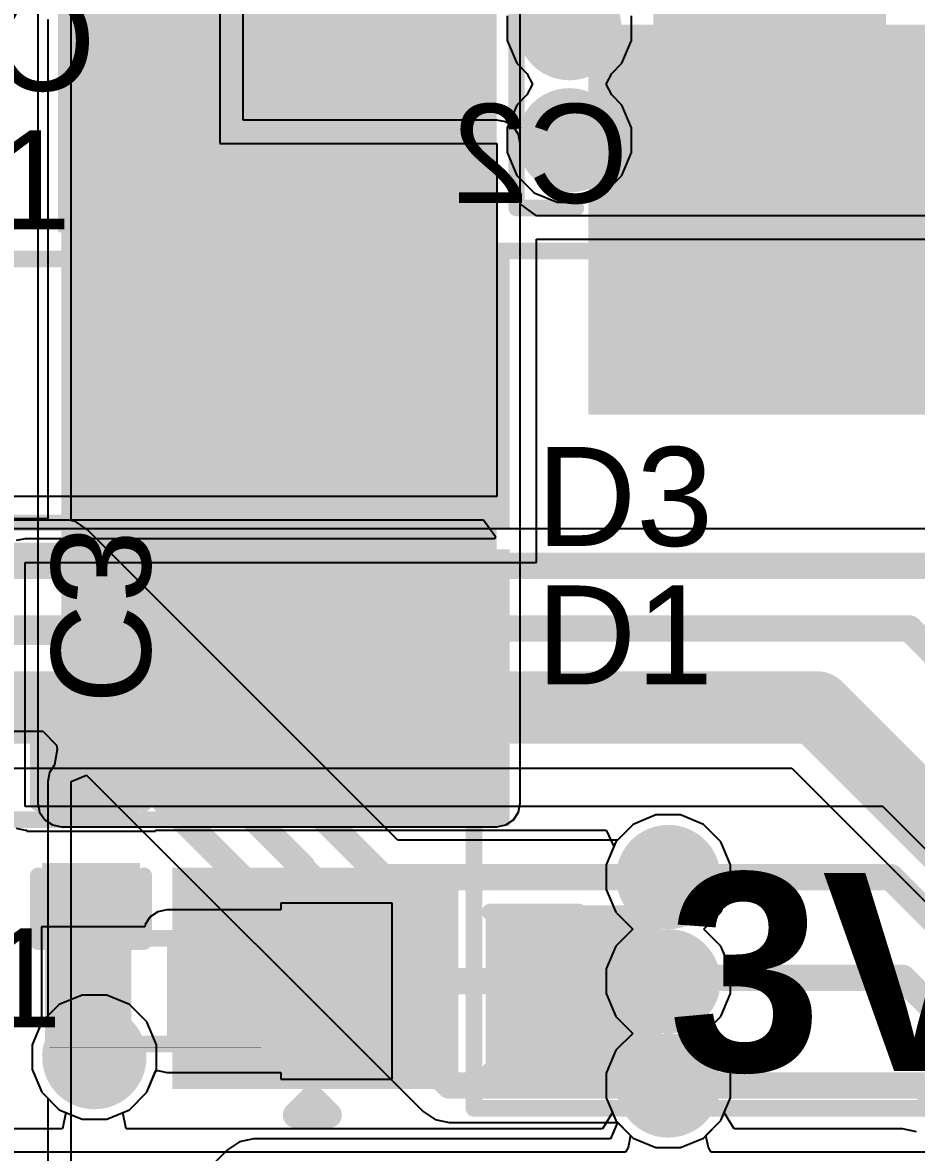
# Model space of a CAD drawing. Header units: inches. Extents: x 90 to 149.8, y 48.7 to 115.2.
# Drawn here: x 131.04 to 137.93, y 83.31 to 92.02 of the extents above; entities that cross this region are included whole.
import ezdxf

# ---------------------------------------------------------------- set-up
doc = ezdxf.new("R2010")
doc.units = ezdxf.units.IN
for name, color, linetype in [('Bottom Layer', 5, 'Continuous'), ('Bottom Overlay', 54, 'Continuous'), ('Bottom Paste', 16, 'Continuous'), ('Bottom Solder', 6, 'Continuous'), ('Layer 1', 16, 'Continuous'), ('Layer 2', 76, 'Continuous'), ('Top Layer', 1, 'Continuous'), ('Top Overlay', 2, 'Continuous'), ('Top Paste', 8, 'Continuous'), ('Top Solder', 216, 'Continuous'), ('Via Holes', 16, 'Continuous')]:
    doc.layers.add(name, color=color, linetype=linetype)
doc.styles.add('Arial', font='', dxfattribs={"height": 0.2})
doc.styles.add('Arial_Bold', font='', dxfattribs={"height": 0.2})
doc.styles.get('Arial').set_extended_font_data('Arial')
doc.styles.get('Arial_Bold').set_extended_font_data('Arial', bold=True)

msp = doc.modelspace()

# ---------------------------------------------------------------- hatches: boundary and pattern name
at = {"layer": 'Bottom Layer'}
for points in [[(136.0678, 93.5482), (137.5918, 93.5482), (137.5918, 90.7542), (136.0678, 90.7542)], [(131.9784, 91.3765), (131.9784, 92.0115), (132.4356, 92.0115), (132.4356, 91.3765)], [(132.9182, 91.3765), (132.9182, 92.0115), (133.3754, 92.0115), (133.3754, 91.3765)], [(132.2992, 88.5056), (132.2992, 90.0056), (134.2992, 90.0056), (134.2992, 88.5056)], [(132.2992, 86.2056), (132.2992, 87.7056), (134.2992, 87.7056), (134.2992, 86.2056)], [(131.2545, 86.4235), (131.8895, 86.4235), (131.8895, 85.9663), (131.2545, 85.9663)], [(131.2545, 85.4837), (131.8895, 85.4837), (131.8895, 85.0265), (131.2545, 85.0265)], [(132.2992, 83.9056), (132.2992, 85.4056), (134.2992, 85.4056), (134.2992, 83.9056)]]:
    msp.add_hatch(color=5, dxfattribs=at).paths.add_polyline_path(points)
h = msp.add_hatch(color=5, dxfattribs=at)
edge = h.paths.add_edge_path()
edge.add_arc((135.255, 91.9734), 0.3, 0, 360)
h = msp.add_hatch(color=5, dxfattribs=at)
edge = h.paths.add_edge_path()
edge.add_arc((135.255, 91.1098), 0.3, 0, 360)
h = msp.add_hatch(color=5, dxfattribs=at)
edge = h.paths.add_edge_path()
edge.add_arc((136.017, 85.4355), 0.3, 0, 360)
h = msp.add_hatch(color=5, dxfattribs=at)
edge = h.paths.add_edge_path()
edge.add_arc((136.017, 84.6329), 0.3, 0, 360)
h = msp.add_hatch(color=5, dxfattribs=at)
edge = h.paths.add_edge_path()
edge.add_arc((131.5974, 84.0486), 0.3, 0, 360)
h = msp.add_hatch(color=5, dxfattribs=at)
edge = h.paths.add_edge_path()
edge.add_arc((136.017, 83.8303), 0.3, 0, 360)
at = {"layer": 'Bottom Paste'}
for points in [[(136.0678, 93.5482), (137.5918, 93.5482), (137.5918, 90.7542), (136.0678, 90.7542)], [(131.9784, 91.3765), (131.9784, 92.0115), (132.4356, 92.0115), (132.4356, 91.3765)], [(132.9182, 91.3765), (132.9182, 92.0115), (133.3754, 92.0115), (133.3754, 91.3765)], [(132.2992, 88.5056), (132.2992, 90.0056), (134.2992, 90.0056), (134.2992, 88.5056)], [(132.2992, 86.2056), (132.2992, 87.7056), (134.2992, 87.7056), (134.2992, 86.2056)], [(131.2545, 86.4235), (131.8895, 86.4235), (131.8895, 85.9663), (131.2545, 85.9663)], [(131.2545, 85.4837), (131.8895, 85.4837), (131.8895, 85.0265), (131.2545, 85.0265)], [(132.2992, 83.9056), (132.2992, 85.4056), (134.2992, 85.4056), (134.2992, 83.9056)]]:
    msp.add_hatch(color=16, dxfattribs=at).paths.add_polyline_path(points)
at = {"layer": 'Bottom Solder'}
for points in [[(135.9662, 93.6498), (137.6934, 93.6498), (137.6934, 90.6526), (135.9662, 90.6526)], [(131.9184, 91.3165), (131.9184, 92.0715), (132.4956, 92.0715), (132.4956, 91.3165)], [(132.8582, 91.3165), (132.8582, 92.0715), (133.4354, 92.0715), (133.4354, 91.3165)], [(132.1976, 88.404), (132.1976, 90.1072), (134.4008, 90.1072), (134.4008, 88.404)], [(132.1976, 86.104), (132.1976, 87.8072), (134.4008, 87.8072), (134.4008, 86.104)], [(131.1945, 86.4835), (131.9495, 86.4835), (131.9495, 85.9063), (131.1945, 85.9063)], [(131.1945, 85.5437), (131.9495, 85.5437), (131.9495, 84.9665), (131.1945, 84.9665)], [(132.1976, 83.804), (132.1976, 85.5072), (134.4008, 85.5072), (134.4008, 83.804)]]:
    msp.add_hatch(color=6, dxfattribs=at).paths.add_polyline_path(points)
h = msp.add_hatch(color=6, dxfattribs=at)
edge = h.paths.add_edge_path()
edge.add_arc((135.255, 91.9734), 0.4016, 0, 360)
h = msp.add_hatch(color=6, dxfattribs=at)
edge = h.paths.add_edge_path()
edge.add_arc((135.255, 91.1098), 0.4016, 0, 360)
h = msp.add_hatch(color=6, dxfattribs=at)
edge = h.paths.add_edge_path()
edge.add_arc((136.017, 85.4355), 0.4016, 0, 360)
h = msp.add_hatch(color=6, dxfattribs=at)
edge = h.paths.add_edge_path()
edge.add_arc((136.017, 84.6329), 0.4016, 0, 360)
h = msp.add_hatch(color=6, dxfattribs=at)
edge = h.paths.add_edge_path()
edge.add_arc((131.5974, 84.0486), 0.4016, 0, 360)
h = msp.add_hatch(color=6, dxfattribs=at)
edge = h.paths.add_edge_path()
edge.add_arc((136.017, 83.8303), 0.4016, 0, 360)
at = {"layer": 'Layer 1'}
h = msp.add_hatch(color=16, dxfattribs=at)
edge = h.paths.add_edge_path()
edge.add_arc((135.255, 91.9734), 0.3, 0, 360)
h = msp.add_hatch(color=16, dxfattribs=at)
edge = h.paths.add_edge_path()
edge.add_arc((135.255, 91.1098), 0.3, 0, 360)
h = msp.add_hatch(color=16, dxfattribs=at)
edge = h.paths.add_edge_path()
edge.add_arc((136.017, 85.4355), 0.3, 0, 360)
h = msp.add_hatch(color=16, dxfattribs=at)
edge = h.paths.add_edge_path()
edge.add_arc((136.017, 84.6329), 0.3, 0, 360)
h = msp.add_hatch(color=16, dxfattribs=at)
edge = h.paths.add_edge_path()
edge.add_arc((131.5974, 84.0486), 0.3, 0, 360)
h = msp.add_hatch(color=16, dxfattribs=at)
edge = h.paths.add_edge_path()
edge.add_arc((136.017, 83.8303), 0.3, 0, 360)
at = {"layer": 'Layer 2'}
h = msp.add_hatch(color=76, dxfattribs=at)
edge = h.paths.add_edge_path()
edge.add_arc((135.255, 91.9734), 0.3, 0, 360)
h = msp.add_hatch(color=76, dxfattribs=at)
edge = h.paths.add_edge_path()
edge.add_arc((135.255, 91.1098), 0.3, 0, 360)
h = msp.add_hatch(color=76, dxfattribs=at)
edge = h.paths.add_edge_path()
edge.add_arc((136.017, 85.4355), 0.3, 0, 360)
h = msp.add_hatch(color=76, dxfattribs=at)
edge = h.paths.add_edge_path()
edge.add_arc((136.017, 84.6329), 0.3, 0, 360)
h = msp.add_hatch(color=76, dxfattribs=at)
edge = h.paths.add_edge_path()
edge.add_arc((131.5974, 84.0486), 0.3, 0, 360)
h = msp.add_hatch(color=76, dxfattribs=at)
edge = h.paths.add_edge_path()
edge.add_arc((136.017, 83.8303), 0.3, 0, 360)
at = {"layer": 'Top Layer'}
for points in [[(131.3434, 86.0044), (134.6962, 86.0044), (134.6962, 92.2528), (131.3434, 92.2528)], [(134.5186, 92.2296), (134.5186, 90.4496), (131.3686, 90.4496), (131.3686, 92.2296)], [(137.9028, 89.0976), (135.5028, 89.0976), (135.5028, 91.8976), (137.9028, 91.8976)], [(132.1929, 89.8794), (133.5929, 89.8794), (133.5929, 88.4794), (132.1929, 88.4794)], [(132.1928, 87.5934), (133.5928, 87.5934), (133.5928, 86.1934), (132.1928, 86.1934)], [(133.2122, 85.0566), (133.7122, 85.0566), (133.7122, 84.0566), (133.2122, 84.0566)], [(134.7122, 85.0566), (135.2122, 85.0566), (135.2122, 84.0566), (134.7122, 84.0566)], [(132.1562, 84.1121), (133.7056, 84.1121), (133.7056, 85.0011), (132.1562, 85.0011)], [(131.3688, 84.2391), (131.3688, 84.8741), (131.826, 84.8741), (131.826, 84.2391)], [(132.3086, 84.2391), (132.3086, 84.8741), (132.7658, 84.8741), (132.7658, 84.2391)]]:
    msp.add_hatch(color=1, dxfattribs=at).paths.add_polyline_path(points)
h = msp.add_hatch(color=1, dxfattribs=at)
edge = h.paths.add_edge_path()
edge.add_arc((135.255, 91.9734), 0.3, 0, 360)
h = msp.add_hatch(color=1, dxfattribs=at)
edge = h.paths.add_edge_path()
edge.add_arc((135.255, 91.1098), 0.3, 0, 360)
h = msp.add_hatch(color=1, dxfattribs=at)
edge = h.paths.add_edge_path()
edge.add_arc((136.017, 85.4355), 0.3, 0, 360)
h = msp.add_hatch(color=1, dxfattribs=at)
edge = h.paths.add_edge_path()
edge.add_arc((136.017, 84.6329), 0.3, 0, 360)
h = msp.add_hatch(color=1, dxfattribs=at)
edge = h.paths.add_edge_path()
edge.add_arc((131.5974, 84.0486), 0.3, 0, 360)
h = msp.add_hatch(color=1, dxfattribs=at)
edge = h.paths.add_edge_path()
edge.add_arc((136.017, 83.8303), 0.3, 0, 360)
at = {"layer": 'Top Overlay'}
for points in [[(133.7788, 90.2462), (132.1278, 90.2462), (132.1278, 89.9414), (133.7788, 89.9414)], [(134.7948, 90.2462), (133.6518, 90.2462), (133.6518, 88.1126), (134.7948, 88.1126)], [(133.7788, 88.4174), (132.1278, 88.4174), (132.1278, 88.1126), (133.7788, 88.1126)], [(133.7788, 87.9602), (132.1278, 87.9602), (132.1278, 87.6554), (133.7788, 87.6554)], [(134.7948, 87.9602), (133.6518, 87.9602), (133.6518, 85.8266), (134.7948, 85.8266)], [(133.7788, 86.1314), (132.1278, 86.1314), (132.1278, 85.8266), (133.7788, 85.8266)], [(135.3298, 83.8962), (135.9648, 83.8962), (135.9648, 85.217), (135.3298, 85.217)]]:
    msp.add_hatch(color=2, dxfattribs=at).paths.add_polyline_path(points)
at = {"layer": 'Top Paste'}
for points in [[(134.5186, 92.2296), (134.5186, 90.4496), (131.3686, 90.4496), (131.3686, 92.2296)], [(137.9028, 89.0976), (135.5028, 89.0976), (135.5028, 91.8976), (137.9028, 91.8976)], [(132.1929, 89.8794), (133.5929, 89.8794), (133.5929, 88.4794), (132.1929, 88.4794)], [(132.1928, 87.5934), (133.5928, 87.5934), (133.5928, 86.1934), (132.1928, 86.1934)], [(133.2122, 85.0566), (133.7122, 85.0566), (133.7122, 84.0566), (133.2122, 84.0566)], [(134.7122, 85.0566), (135.2122, 85.0566), (135.2122, 84.0566), (134.7122, 84.0566)], [(131.3688, 84.2391), (131.3688, 84.8741), (131.826, 84.8741), (131.826, 84.2391)], [(132.3086, 84.2391), (132.3086, 84.8741), (132.7658, 84.8741), (132.7658, 84.2391)]]:
    msp.add_hatch(color=8, dxfattribs=at).paths.add_polyline_path(points)
at = {"layer": 'Top Solder'}
h = msp.add_hatch(color=216, dxfattribs=at)
edge = h.paths.add_edge_path()
edge.add_arc((135.255, 91.9734), 0.4016, 0, 360)
for points in [[(134.5686, 92.2796), (134.5686, 90.3996), (131.3186, 90.3996), (131.3186, 92.2796)], [(138.0044, 88.996), (135.4012, 88.996), (135.4012, 91.9992), (138.0044, 91.9992)], [(132.0913, 89.981), (133.6945, 89.981), (133.6945, 88.3778), (132.0913, 88.3778)], [(132.0912, 87.695), (133.6944, 87.695), (133.6944, 86.0918), (132.0912, 86.0918)], [(133.1106, 85.1582), (133.8138, 85.1582), (133.8138, 83.955), (133.1106, 83.955)], [(134.6106, 85.1582), (135.3138, 85.1582), (135.3138, 83.955), (134.6106, 83.955)], [(131.3138, 84.1841), (131.3138, 84.9291), (131.881, 84.9291), (131.881, 84.1841)], [(132.2536, 84.1841), (132.2536, 84.9291), (132.8208, 84.9291), (132.8208, 84.1841)]]:
    msp.add_hatch(color=216, dxfattribs=at).paths.add_polyline_path(points)
h = msp.add_hatch(color=216, dxfattribs=at)
edge = h.paths.add_edge_path()
edge.add_arc((135.255, 91.1098), 0.4016, 0, 360)
h = msp.add_hatch(color=216, dxfattribs=at)
edge = h.paths.add_edge_path()
edge.add_arc((136.017, 85.4355), 0.4016, 0, 360)
h = msp.add_hatch(color=216, dxfattribs=at)
edge = h.paths.add_edge_path()
edge.add_arc((136.017, 84.6329), 0.4016, 0, 360)
h = msp.add_hatch(color=216, dxfattribs=at)
edge = h.paths.add_edge_path()
edge.add_arc((131.5974, 84.0486), 0.4016, 0, 360)
h = msp.add_hatch(color=216, dxfattribs=at)
edge = h.paths.add_edge_path()
edge.add_arc((136.017, 83.8303), 0.4016, 0, 360)
at = {"layer": 'Via Holes'}
h = msp.add_hatch(color=7, dxfattribs=at)
edge = h.paths.add_edge_path()
edge.add_arc((135.255, 91.9734), 0.15, 0, 360)
h = msp.add_hatch(color=7, dxfattribs=at)
edge = h.paths.add_edge_path()
edge.add_arc((135.255, 91.1098), 0.15, 0, 360)
h = msp.add_hatch(color=7, dxfattribs=at)
edge = h.paths.add_edge_path()
edge.add_arc((136.017, 85.4355), 0.15, 0, 360)
h = msp.add_hatch(color=7, dxfattribs=at)
edge = h.paths.add_edge_path()
edge.add_arc((136.017, 84.6329), 0.15, 0, 360)
h = msp.add_hatch(color=7, dxfattribs=at)
edge = h.paths.add_edge_path()
edge.add_arc((131.5974, 84.0486), 0.15, 0, 360)
h = msp.add_hatch(color=7, dxfattribs=at)
edge = h.paths.add_edge_path()
edge.add_arc((136.017, 83.8303), 0.15, 0, 360)

# ---------------------------------------------------------------- linework, layer by layer
at = {"layer": 'Bottom Layer'}
for p, q in [((132.5626, 98.568), (132.5626, 91.0844)), ((132.7439, 91.2657), (132.7439, 93.6286)), ((134.6962, 91.2657), (132.7439, 91.2657)), ((134.7656, 91.2519), (134.6962, 91.2657)), ((134.8244, 91.2126), (134.7656, 91.2519)), ((134.8637, 91.1538), (134.8244, 91.2126)), ((134.8775, 91.0844), (134.8637, 91.1538)), ((132.5626, 91.0844), (134.6962, 91.0844)), ((134.6962, 91.0844), (134.6962, 88.3666)), ((134.8775, 90.6202), (134.8775, 91.0844)), ((135.001, 90.5291), (134.8775, 90.6202)), ((138.0067, 90.5291), (135.001, 90.5291)), ((135.001, 87.8586), (135.001, 90.3478)), ((135.001, 90.3478), (140.68, 90.3478)), ((134.6962, 88.3666), (127.9144, 88.3666)), ((127.9144, 88.1853), (134.5936, 88.1853)), ((134.5936, 88.1853), (134.6855, 88.0583)), ((134.6855, 88.0583), (134.6794, 88.0399)), ((131.064, 88.0399), (130.9946, 88.0261)), ((134.6794, 88.0399), (131.064, 88.0399)), ((131.064, 85.979), (131.064, 87.8586)), ((131.064, 87.8586), (135.001, 87.8586)), ((137.668, 85.979), (131.064, 85.979)), ((138.684, 84.963), (137.668, 85.979)), ((130.9946, 85.8115), (131.064, 85.7977)), ((131.064, 85.7977), (131.0767, 85.7977)), ((131.0767, 85.7977), (131.0767, 85.7885)), ((132.0673, 85.7885), (132.0673, 85.7977)), ((132.0673, 85.7977), (135.5376, 85.7977)), ((135.5376, 85.7977), (135.5973, 85.6707)), ((131.0767, 85.7885), (132.0673, 85.7885)), ((135.5973, 85.6707), (135.5392, 85.5305)), ((135.5392, 85.5305), (135.5392, 85.3404)), ((135.5392, 85.3404), (135.6119, 85.1648)), ((135.6119, 85.1648), (135.7426, 85.0342)), ((135.7426, 85.0342), (135.6119, 84.9035)), ((135.6119, 84.9035), (135.5392, 84.7279)), ((135.5392, 84.7279), (135.5392, 84.5378)), ((131.5024, 84.5264), (131.3267, 84.4537)), ((131.6924, 84.5264), (131.5024, 84.5264)), ((131.8681, 84.4537), (131.6924, 84.5264)), ((135.5392, 84.5378), (135.6119, 84.3622)), ((131.3267, 84.4537), (131.1923, 84.3193)), ((132.0025, 84.3193), (131.8681, 84.4537)), ((131.1923, 84.3193), (131.1196, 84.1436)), ((132.0752, 84.1436), (132.0025, 84.3193)), ((135.6119, 84.3622), (135.7426, 84.2316)), ((135.7426, 84.2316), (135.6119, 84.1009)), ((131.1196, 84.1436), (131.1196, 83.9536)), ((132.0752, 83.9536), (132.0752, 84.1436)), ((135.6119, 84.1009), (135.5392, 83.9253)), ((131.1196, 83.9536), (131.1923, 83.7779)), ((132.0025, 83.7779), (132.0752, 83.9536)), ((135.5392, 83.9253), (135.5392, 83.7352)), ((131.1923, 83.7779), (131.3267, 83.6435)), ((131.8681, 83.6435), (132.0025, 83.7779)), ((135.5392, 83.7352), (135.6119, 83.5596)), ((131.3267, 83.6435), (131.5024, 83.5708)), ((131.6924, 83.5708), (131.8681, 83.6435)), ((131.5024, 83.5708), (131.6924, 83.5708)), ((135.6255, 83.5461), (135.5729, 83.4191)), ((135.6119, 83.5596), (135.6255, 83.5461)), ((132.7142, 83.3974), (132.6218, 83.3356)), ((132.8232, 83.4191), (132.7142, 83.3974)), ((135.5729, 83.4191), (132.8232, 83.4191)), ((132.8232, 83.4191), (132.8232, 83.4191)), ((132.6218, 83.3356), (131.8265, 82.5404))]:
    msp.add_line(p, q, dxfattribs=at)
for points in [[(136.017, 85.4355, 0.2032, 0.2032, 0), (137.7289, 85.4355, 0.2032, 0.2032, 0)], [(137.7289, 85.4355, 0.2032, 0.2032, 0), (139.8016, 83.3628, 0.2032, 0.2032, 0)], [(136.017, 84.6582, 0.2032, 0.2032, 0), (137.8237, 84.6582, 0.2032, 0.2032, 0)], [(137.8237, 84.6582, 0.2032, 0.2032, 0), (139.319, 83.1629, 0.2032, 0.2032, 0)], [(136.017, 83.8303, 0.2032, 0.2032, 0), (137.9691, 83.8303, 0.2032, 0.2032, 0)], [(137.9691, 83.8303, 0.2032, 0.2032, 0), (138.8364, 82.963, 0.2032, 0.2032, 0)]]:
    msp.add_lwpolyline(points, format="xyseb", dxfattribs=at)
for points in [[(135.9662, 85.4355, 0.1016, 0.1016, 1), (136.0678, 85.4355, 0.1016, 0.1016, 1)], [(137.6781, 85.4355, 0.1016, 0.1016, 1), (137.7797, 85.4355, 0.1016, 0.1016, 1)], [(137.6781, 85.4355, 0.1016, 0.1016, 1), (137.7797, 85.4355, 0.1016, 0.1016, 1)], [(135.9662, 84.6582, 0.1016, 0.1016, 1), (136.0678, 84.6582, 0.1016, 0.1016, 1)], [(137.7729, 84.6582, 0.1016, 0.1016, 1), (137.8745, 84.6582, 0.1016, 0.1016, 1)], [(137.7729, 84.6582, 0.1016, 0.1016, 1), (137.8745, 84.6582, 0.1016, 0.1016, 1)], [(135.9662, 83.8303, 0.1016, 0.1016, 1), (136.0678, 83.8303, 0.1016, 0.1016, 1)], [(137.9183, 83.8303, 0.1016, 0.1016, 1), (138.0199, 83.8303, 0.1016, 0.1016, 1)], [(137.9183, 83.8303, 0.1016, 0.1016, 1), (138.0199, 83.8303, 0.1016, 0.1016, 1)]]:
    msp.add_lwpolyline(points, format="xyseb", close=True, dxfattribs=at)
at = {"layer": 'Bottom Overlay'}
for points in [[(135.9662, 90.6526, 0.127, 0.127, 0), (135.9662, 93.6498, 0.127, 0.127, 0)], [(131.8895, 91.2876, 0.127, 0.127, 0), (131.8895, 92.1004, 0.127, 0.127, 0)], [(133.4643, 91.2876, 0.127, 0.127, 0), (133.4643, 92.1004, 0.127, 0.127, 0)], [(131.8895, 91.2876, 0.127, 0.127, 0), (132.3975, 91.2876, 0.127, 0.127, 0)], [(132.9563, 91.2876, 0.127, 0.127, 0), (133.4643, 91.2876, 0.127, 0.127, 0)], [(135.9662, 90.6526, 0.127, 0.127, 0), (137.5156, 90.6526, 0.127, 0.127, 0)], [(134.5204, 90.2576, 0.127, 0.127, 0), (138.1526, 90.2576, 0.127, 0.127, 0)], [(134.5204, 83.6536, 0.127, 0.127, 0), (134.5204, 90.2576, 0.127, 0.127, 0)], [(131.1656, 86.0044, 0.127, 0.127, 0), (131.1656, 86.5124, 0.127, 0.127, 0)], [(131.1656, 86.5124, 0.127, 0.127, 0), (131.9784, 86.5124, 0.127, 0.127, 0)], [(131.9784, 86.0044, 0.127, 0.127, 0), (131.9784, 86.5124, 0.127, 0.127, 0)], [(131.1656, 84.9376, 0.127, 0.127, 0), (131.1656, 85.4456, 0.127, 0.127, 0)], [(131.9784, 84.9376, 0.127, 0.127, 0), (131.9784, 85.4456, 0.127, 0.127, 0)], [(131.1656, 84.9376, 0.127, 0.127, 0), (131.9784, 84.9376, 0.127, 0.127, 0)], [(133.1488, 83.6028, 0.2, 0.2, 0), (133.2758, 83.7298, 0.2, 0.2, 0)], [(133.2758, 83.7298, 0.2, 0.2, 0), (133.4028, 83.6028, 0.2, 0.2, 0)], [(134.5204, 83.6536, 0.127, 0.127, 0), (138.1526, 83.6536, 0.127, 0.127, 0)], [(133.1488, 83.6028, 0.2, 0.2, 0), (133.4028, 83.6028, 0.2, 0.2, 0)]]:
    msp.add_lwpolyline(points, format="xyseb", dxfattribs=at)
for points in [[(131.8578, 91.2876, 0.0635, 0.0635, 1), (131.9212, 91.2876, 0.0635, 0.0635, 1)], [(131.8578, 91.2876, 0.0635, 0.0635, 1), (131.9212, 91.2876, 0.0635, 0.0635, 1)], [(132.3657, 91.2876, 0.0635, 0.0635, 1), (132.4292, 91.2876, 0.0635, 0.0635, 1)], [(132.9246, 91.2876, 0.0635, 0.0635, 1), (132.988, 91.2876, 0.0635, 0.0635, 1)], [(133.4325, 91.2876, 0.0635, 0.0635, 1), (133.496, 91.2876, 0.0635, 0.0635, 1)], [(133.4325, 91.2876, 0.0635, 0.0635, 1), (133.496, 91.2876, 0.0635, 0.0635, 1)], [(135.9344, 90.6526, 0.0635, 0.0635, 1), (135.998, 90.6526, 0.0635, 0.0635, 1)], [(135.9344, 90.6526, 0.0635, 0.0635, 1), (135.998, 90.6526, 0.0635, 0.0635, 1)], [(137.4838, 90.6526, 0.0635, 0.0635, 1), (137.5473, 90.6526, 0.0635, 0.0635, 1)], [(134.4886, 90.2576, 0.0635, 0.0635, 1), (134.5521, 90.2576, 0.0635, 0.0635, 1)], [(134.4886, 90.2576, 0.0635, 0.0635, 1), (134.5521, 90.2576, 0.0635, 0.0635, 1)], [(131.1338, 86.5124, 0.0635, 0.0635, 1), (131.1974, 86.5124, 0.0635, 0.0635, 1)], [(131.1338, 86.5124, 0.0635, 0.0635, 1), (131.1974, 86.5124, 0.0635, 0.0635, 1)], [(131.9467, 86.5124, 0.0635, 0.0635, 1), (132.0102, 86.5124, 0.0635, 0.0635, 1)], [(131.9467, 86.5124, 0.0635, 0.0635, 1), (132.0102, 86.5124, 0.0635, 0.0635, 1)], [(131.1338, 86.0044, 0.0635, 0.0635, 1), (131.1974, 86.0044, 0.0635, 0.0635, 1)], [(131.9467, 86.0044, 0.0635, 0.0635, 1), (132.0102, 86.0044, 0.0635, 0.0635, 1)], [(131.1338, 85.4456, 0.0635, 0.0635, 1), (131.1974, 85.4456, 0.0635, 0.0635, 1)], [(131.9467, 85.4456, 0.0635, 0.0635, 1), (132.0102, 85.4456, 0.0635, 0.0635, 1)], [(131.1338, 84.9376, 0.0635, 0.0635, 1), (131.1974, 84.9376, 0.0635, 0.0635, 1)], [(131.1338, 84.9376, 0.0635, 0.0635, 1), (131.1974, 84.9376, 0.0635, 0.0635, 1)], [(131.9467, 84.9376, 0.0635, 0.0635, 1), (132.0102, 84.9376, 0.0635, 0.0635, 1)], [(131.9467, 84.9376, 0.0635, 0.0635, 1), (132.0102, 84.9376, 0.0635, 0.0635, 1)], [(133.2258, 83.7298, 0.1, 0.1, 1), (133.3258, 83.7298, 0.1, 0.1, 1)], [(133.2258, 83.7298, 0.1, 0.1, 1), (133.3258, 83.7298, 0.1, 0.1, 1)], [(134.4886, 83.6536, 0.0635, 0.0635, 1), (134.5521, 83.6536, 0.0635, 0.0635, 1)], [(134.4886, 83.6536, 0.0635, 0.0635, 1), (134.5521, 83.6536, 0.0635, 0.0635, 1)], [(133.0988, 83.6028, 0.1, 0.1, 1), (133.1988, 83.6028, 0.1, 0.1, 1)], [(133.0988, 83.6028, 0.1, 0.1, 1), (133.1988, 83.6028, 0.1, 0.1, 1)], [(133.3528, 83.6028, 0.1, 0.1, 1), (133.4528, 83.6028, 0.1, 0.1, 1)], [(133.3528, 83.6028, 0.1, 0.1, 1), (133.4528, 83.6028, 0.1, 0.1, 1)]]:
    msp.add_lwpolyline(points, format="xyseb", close=True, dxfattribs=at)
at = {"layer": 'Layer 1'}
for p, q in [((138.0711, 88.1181), (129.9464, 88.1181)), ((128.4189, 86.2748), (136.9669, 86.2748)), ((136.9669, 86.2748), (138.7512, 84.4905)), ((135.922, 85.9133), (135.7463, 85.8405)), ((136.112, 85.9133), (135.922, 85.9133)), ((136.2877, 85.8405), (136.112, 85.9133)), ((135.7463, 85.8405), (135.6119, 85.7061)), ((136.4221, 85.7061), (136.2877, 85.8405)), ((135.6119, 85.7061), (135.5392, 85.5305)), ((136.4948, 85.5305), (136.4221, 85.7061)), ((135.5392, 85.5305), (135.5392, 85.3404)), ((136.4948, 85.3404), (136.4948, 85.5305)), ((135.5392, 85.3404), (135.6119, 85.1648)), ((136.4221, 85.1648), (136.4948, 85.3404)), ((135.6119, 85.1648), (135.7426, 85.0342)), ((136.2914, 85.0342), (136.4221, 85.1648)), ((135.7426, 85.0342), (135.6119, 84.9035)), ((136.4221, 84.9035), (136.2914, 85.0342)), ((135.6119, 84.9035), (135.5392, 84.7279)), ((136.4948, 84.7279), (136.4221, 84.9035)), ((135.5392, 84.7279), (135.5392, 84.5378)), ((136.4948, 84.5378), (136.4948, 84.7279)), ((131.5024, 84.5264), (131.3267, 84.4537)), ((131.6924, 84.5264), (131.5024, 84.5264)), ((131.8681, 84.4537), (131.6924, 84.5264)), ((135.5392, 84.5378), (135.6119, 84.3622)), ((136.4221, 84.3622), (136.4948, 84.5378)), ((131.3267, 84.4537), (131.1923, 84.3193)), ((132.0025, 84.3193), (131.8681, 84.4537)), ((131.1923, 84.3193), (131.1196, 84.1436)), ((132.0752, 84.1436), (132.0025, 84.3193)), ((135.6119, 84.3622), (135.7426, 84.2316)), ((136.2914, 84.2316), (136.4221, 84.3622)), ((135.7426, 84.2316), (135.6119, 84.1009)), ((136.4221, 84.1009), (136.2914, 84.2316)), ((131.1196, 84.1436), (131.1196, 83.9536)), ((132.0752, 83.9536), (132.0752, 84.1436)), ((135.6119, 84.1009), (135.5392, 83.9253)), ((136.4948, 83.9253), (136.4221, 84.1009)), ((131.1196, 83.9536), (131.1923, 83.7779)), ((132.0025, 83.7779), (132.0752, 83.9536)), ((135.5392, 83.9253), (135.5392, 83.7352)), ((136.4948, 83.7352), (136.4948, 83.9253)), ((131.1923, 83.7779), (131.3267, 83.6435)), ((131.8681, 83.6435), (132.0025, 83.7779)), ((135.5392, 83.7352), (135.586, 83.6223)), ((136.448, 83.6223), (136.4948, 83.7352)), ((131.3267, 83.6435), (131.3781, 83.6223)), ((131.3781, 83.6223), (131.3528, 83.4953)), ((131.8167, 83.6223), (131.8681, 83.6435)), ((131.842, 83.4953), (131.8167, 83.6223)), ((135.586, 83.6223), (135.5103, 83.4953)), ((136.5237, 83.4953), (136.448, 83.6223)), ((131.3528, 83.4953), (129.6924, 83.4953)), ((135.5103, 83.4953), (131.842, 83.4953)), ((137.8204, 83.4953), (136.5237, 83.4953)), ((137.9294, 83.4736), (137.8204, 83.4953)), ((137.8204, 83.4953), (137.8204, 83.4953))]:
    msp.add_line(p, q, dxfattribs=at)
for points in [[(129.9464, 87.8332, 0.2032, 0.2032, 0), (138.0711, 87.8332, 0.2032, 0.2032, 0)], [(129.9464, 87.3506, 0.2032, 0.2032, 0), (137.8712, 87.3506, 0.2032, 0.2032, 0)], [(137.8712, 87.3506, 0.2032, 0.2032, 0), (139.954, 85.2678, 0.2032, 0.2032, 0)], [(128.2258, 86.741, 0.5588, 0.5588, 0), (137.16, 86.741, 0.5588, 0.5588, 0)], [(137.16, 86.741, 0.5588, 0.5588, 0), (139.2174, 84.6836, 0.5588, 0.5588, 0)]]:
    msp.add_lwpolyline(points, format="xyseb", dxfattribs=at)
for points in [[(137.8204, 87.3506, 0.1016, 0.1016, 1), (137.922, 87.3506, 0.1016, 0.1016, 1)], [(137.8204, 87.3506, 0.1016, 0.1016, 1), (137.922, 87.3506, 0.1016, 0.1016, 1)], [(137.0203, 86.741, 0.2794, 0.2794, 1), (137.2997, 86.741, 0.2794, 0.2794, 1)], [(137.0203, 86.741, 0.2794, 0.2794, 1), (137.2997, 86.741, 0.2794, 0.2794, 1)]]:
    msp.add_lwpolyline(points, format="xyseb", close=True, dxfattribs=at)
at = {"layer": 'Layer 2'}
for p, q in [((131.4196, 88.1791), (131.4196, 92.8116)), ((134.7772, 92.0684), (134.7772, 91.8784)), ((135.7328, 91.8784), (135.7328, 92.0684)), ((131.2383, 92.0406), (131.2383, 88.1943)), ((134.7772, 91.8784), (134.8499, 91.7027)), ((135.6601, 91.7027), (135.7328, 91.8784)), ((134.8499, 91.7027), (134.9281, 91.6246)), ((135.5819, 91.6246), (135.6601, 91.7027)), ((134.9281, 91.6246), (134.9706, 91.5416)), ((134.9706, 91.5416), (134.9281, 91.4586)), ((135.5394, 91.5416), (135.5819, 91.6246)), ((135.5819, 91.4586), (135.5394, 91.5416)), ((134.9281, 91.4586), (134.8499, 91.3805)), ((135.6601, 91.3805), (135.5819, 91.4586)), ((134.8499, 91.3805), (134.7772, 91.2048)), ((135.7328, 91.2048), (135.6601, 91.3805)), ((134.7772, 91.2048), (134.7772, 91.0148)), ((135.7328, 91.0148), (135.7328, 91.2048)), ((134.7772, 91.0148), (134.8499, 90.8391)), ((135.6601, 90.8391), (135.7328, 91.0148)), ((134.8499, 90.8391), (134.9843, 90.7047)), ((135.5257, 90.7047), (135.6601, 90.8391)), ((134.9843, 90.7047), (135.16, 90.632)), ((135.35, 90.632), (135.5257, 90.7047)), ((135.16, 90.632), (135.35, 90.632)), ((131.2383, 88.1943), (126.8168, 88.1943)), ((131.4524, 88.1726), (131.4196, 88.1791)), ((131.5448, 88.1108), (131.4524, 88.1726)), ((133.9353, 85.7203), (131.5448, 88.1108)), ((127.626, 86.5577), (131.2, 86.5577)), ((131.2, 86.5577), (131.307, 86.4507)), ((131.3121, 86.4179), (131.2914, 86.3004)), ((131.307, 86.4507), (131.3121, 86.4179)), ((131.2521, 86.2416), (131.2383, 86.1722)), ((131.2914, 86.3004), (131.2521, 86.2416)), ((131.2383, 86.1722), (131.2383, 84.3652)), ((131.4196, 86.1722), (131.5369, 86.2208)), ((131.4196, 82.5723), (131.4196, 86.1722)), ((131.5369, 86.2208), (134.1289, 83.6288)), ((135.922, 85.9133), (135.7463, 85.8405)), ((136.112, 85.9133), (135.922, 85.9133)), ((136.2877, 85.8405), (136.112, 85.9133)), ((135.7463, 85.8405), (135.6262, 85.7203)), ((136.4221, 85.7061), (136.2877, 85.8405)), ((135.6262, 85.7203), (133.9353, 85.7203)), ((136.4948, 85.5305), (136.4221, 85.7061)), ((136.4948, 85.3404), (136.4948, 85.5305)), ((136.4221, 85.1648), (136.4948, 85.3404)), ((136.2914, 85.0342), (136.4221, 85.1648)), ((136.4221, 84.9035), (136.2914, 85.0342)), ((136.4948, 84.7279), (136.4221, 84.9035)), ((136.4948, 84.5378), (136.4948, 84.7279)), ((136.4221, 84.3622), (136.4948, 84.5378)), ((131.1923, 84.3193), (131.1196, 84.1436)), ((131.2383, 84.3652), (131.1923, 84.3193)), ((136.2914, 84.2316), (136.4221, 84.3622)), ((136.4221, 84.1009), (136.2914, 84.2316)), ((131.1196, 84.1436), (131.1196, 83.9536)), ((136.4948, 83.9253), (136.4221, 84.1009)), ((131.1196, 83.9536), (131.1923, 83.7779)), ((136.4948, 83.7352), (136.4948, 83.9253)), ((131.1923, 83.7779), (131.2383, 83.732)), ((131.2383, 83.732), (131.2383, 82.5723)), ((136.4221, 83.5596), (136.4948, 83.7352)), ((134.1289, 83.6288), (134.1289, 83.6288)), ((134.1289, 83.6288), (134.2213, 83.5671)), ((134.2213, 83.5671), (134.3303, 83.5454)), ((134.3303, 83.5454), (134.3304, 83.5454)), ((134.3304, 83.5454), (135.6262, 83.5454)), ((135.6262, 83.5454), (135.7463, 83.4252)), ((136.2877, 83.4252), (136.4221, 83.5596)), ((135.7463, 83.4252), (135.922, 83.3525)), ((136.112, 83.3525), (136.2877, 83.4252)), ((135.922, 83.3525), (136.112, 83.3525))]:
    msp.add_line(p, q, dxfattribs=at)
for points in [[(126.8168, 87.9094, 0.2032, 0.2032, 0), (131.3434, 87.9094, 0.2032, 0.2032, 0)], [(131.3434, 87.9094, 0.2032, 0.2032, 0), (133.8173, 85.4355, 0.2032, 0.2032, 0)], [(127.1016, 87.3252, 0.2032, 0.2032, 0), (131.3888, 87.3252, 0.2032, 0.2032, 0)], [(131.3888, 87.3252, 0.2032, 0.2032, 0), (133.1976, 85.5164, 0.2032, 0.2032, 0)], [(127.508, 86.8426, 0.2032, 0.2032, 0), (131.318, 86.8426, 0.2032, 0.2032, 0)], [(131.318, 86.8426, 0.2032, 0.2032, 0), (134.3303, 83.8303, 0.2032, 0.2032, 0)], [(133.1976, 85.5018, 0.2032, 0.2032, 0), (133.1976, 85.5164, 0.2032, 0.2032, 0)], [(133.1976, 85.5018, 0.2032, 0.2032, 0), (134.0666, 84.6329, 0.2032, 0.2032, 0)], [(133.8173, 85.4355, 0.2032, 0.2032, 0), (136.017, 85.4355, 0.2032, 0.2032, 0)], [(134.0666, 84.6329, 0.2032, 0.2032, 0), (136.017, 84.6329, 0.2032, 0.2032, 0)], [(134.3303, 83.8303, 0.2032, 0.2032, 0), (136.017, 83.8303, 0.2032, 0.2032, 0)]]:
    msp.add_lwpolyline(points, format="xyseb", dxfattribs=at)
for points in [[(131.2926, 87.9094, 0.1016, 0.1016, 1), (131.3942, 87.9094, 0.1016, 0.1016, 1)], [(131.2926, 87.9094, 0.1016, 0.1016, 1), (131.3942, 87.9094, 0.1016, 0.1016, 1)], [(131.338, 87.3252, 0.1016, 0.1016, 1), (131.4396, 87.3252, 0.1016, 0.1016, 1)], [(131.338, 87.3252, 0.1016, 0.1016, 1), (131.4396, 87.3252, 0.1016, 0.1016, 1)], [(131.2672, 86.8426, 0.1016, 0.1016, 1), (131.3688, 86.8426, 0.1016, 0.1016, 1)], [(131.2672, 86.8426, 0.1016, 0.1016, 1), (131.3688, 86.8426, 0.1016, 0.1016, 1)], [(133.1468, 85.5164, 0.1016, 0.1016, 1), (133.2484, 85.5164, 0.1016, 0.1016, 1)], [(133.1468, 85.5164, 0.1016, 0.1016, 1), (133.2484, 85.5164, 0.1016, 0.1016, 1)], [(133.1468, 85.5018, 0.1016, 0.1016, 1), (133.2484, 85.5018, 0.1016, 0.1016, 1)], [(133.1468, 85.5018, 0.1016, 0.1016, 1), (133.2484, 85.5018, 0.1016, 0.1016, 1)], [(133.7665, 85.4355, 0.1016, 0.1016, 1), (133.8681, 85.4355, 0.1016, 0.1016, 1)], [(133.7665, 85.4355, 0.1016, 0.1016, 1), (133.8681, 85.4355, 0.1016, 0.1016, 1)], [(135.9662, 85.4355, 0.1016, 0.1016, 1), (136.0678, 85.4355, 0.1016, 0.1016, 1)], [(134.0158, 84.6329, 0.1016, 0.1016, 1), (134.1174, 84.6329, 0.1016, 0.1016, 1)], [(134.0158, 84.6329, 0.1016, 0.1016, 1), (134.1174, 84.6329, 0.1016, 0.1016, 1)], [(135.9662, 84.6329, 0.1016, 0.1016, 1), (136.0678, 84.6329, 0.1016, 0.1016, 1)], [(134.2795, 83.8303, 0.1016, 0.1016, 1), (134.3811, 83.8303, 0.1016, 0.1016, 1)], [(134.2795, 83.8303, 0.1016, 0.1016, 1), (134.3811, 83.8303, 0.1016, 0.1016, 1)], [(135.9662, 83.8303, 0.1016, 0.1016, 1), (136.0678, 83.8303, 0.1016, 0.1016, 1)]]:
    msp.add_lwpolyline(points, format="xyseb", close=True, dxfattribs=at)
at = {"layer": 'Top Layer'}
for p, q in [((131.1621, 92.2528), (131.1621, 86.0044)), ((134.8775, 86.0044), (134.8775, 92.2528)), ((131.1621, 86.0044), (131.1759, 85.935)), ((134.8637, 85.935), (134.8775, 86.0044)), ((131.1759, 85.935), (131.2152, 85.8762)), ((134.8244, 85.8762), (134.8637, 85.935)), ((135.922, 85.9133), (135.7463, 85.8405)), ((136.112, 85.9133), (135.922, 85.9133)), ((136.2877, 85.8405), (136.112, 85.9133)), ((131.2152, 85.8762), (131.274, 85.8369)), ((131.274, 85.8369), (131.3434, 85.8231)), ((131.3434, 85.8231), (134.6962, 85.8231)), ((134.6962, 85.8231), (134.7656, 85.8369)), ((134.7656, 85.8369), (134.8244, 85.8762)), ((135.7463, 85.8405), (135.6119, 85.7061)), ((136.4221, 85.7061), (136.2877, 85.8405)), ((135.6119, 85.7061), (135.5392, 85.5305)), ((136.4948, 85.5305), (136.4221, 85.7061)), ((135.5392, 85.5305), (135.5392, 85.3404)), ((136.4948, 85.3404), (136.4948, 85.5305)), ((135.5392, 85.3404), (135.6119, 85.1648)), ((136.4221, 85.1648), (136.4948, 85.3404)), ((133.89, 85.2344), (133.0344, 85.2344)), ((133.0344, 85.2344), (133.0344, 85.1824)), ((133.89, 83.8788), (133.89, 85.2344)), ((132.028, 85.1293), (131.9887, 85.0705)), ((132.0868, 85.1686), (132.028, 85.1293)), ((132.1562, 85.1824), (132.0868, 85.1686)), ((133.0344, 85.1824), (132.1562, 85.1824)), ((135.6119, 85.1648), (135.7426, 85.0342)), ((136.2914, 85.0342), (136.4221, 85.1648)), ((131.985, 85.0519), (131.191, 85.0519)), ((131.191, 85.0519), (131.191, 84.316)), ((131.9887, 85.0705), (131.985, 85.0519)), ((135.7426, 85.0342), (135.6119, 84.9035)), ((136.4221, 84.9035), (136.2914, 85.0342)), ((135.6119, 84.9035), (135.5392, 84.7279)), ((136.4948, 84.7279), (136.4221, 84.9035)), ((135.5392, 84.7279), (135.5392, 84.5378)), ((136.4948, 84.5378), (136.4948, 84.7279)), ((135.5392, 84.5378), (135.6119, 84.3622)), ((136.4221, 84.3622), (136.4948, 84.5378)), ((131.191, 84.316), (131.1196, 84.1436)), ((135.6119, 84.3622), (135.7426, 84.2316)), ((136.2914, 84.2316), (136.4221, 84.3622)), ((135.7426, 84.2316), (135.6119, 84.1009)), ((136.4221, 84.1009), (136.2914, 84.2316)), ((131.1196, 84.1436), (131.1196, 83.9536)), ((135.6119, 84.1009), (135.5392, 83.9253)), ((136.4948, 83.9253), (136.4221, 84.1009)), ((131.1196, 83.9536), (131.1923, 83.7779)), ((132.0025, 83.7779), (132.0693, 83.9393)), ((132.0693, 83.9393), (132.0868, 83.9446)), ((132.0868, 83.9446), (132.1562, 83.9308)), ((132.1562, 83.9308), (133.0344, 83.9308)), ((133.0344, 83.9308), (133.0344, 83.8788)), ((135.5392, 83.9253), (135.5392, 83.7352)), ((136.4948, 83.7352), (136.4948, 83.9253)), ((133.0344, 83.8788), (133.89, 83.8788)), ((131.1923, 83.7779), (131.3267, 83.6435)), ((131.8681, 83.6435), (132.0025, 83.7779)), ((135.5392, 83.7352), (135.6119, 83.5596)), ((136.4221, 83.5596), (136.4948, 83.7352)), ((131.3267, 83.6435), (131.5024, 83.5708)), ((131.6924, 83.5708), (131.8681, 83.6435)), ((131.5024, 83.5708), (131.6924, 83.5708)), ((135.6119, 83.5596), (135.7271, 83.4445)), ((136.3069, 83.4445), (136.4221, 83.5596)), ((135.7271, 83.4445), (135.7075, 83.3533)), ((136.3265, 83.3533), (136.3069, 83.4445)), ((135.6881, 83.3175), (126.9928, 83.3175)), ((135.7075, 83.3533), (135.6881, 83.3175)), ((136.3459, 83.3175), (136.3265, 83.3533)), ((138.7602, 83.3175), (136.3459, 83.3175))]:
    msp.add_line(p, q, dxfattribs=at)
msp.add_lwpolyline([(131.5974, 84.0486, 0.381, 0.381, 0), (131.5974, 84.5566, 0.381, 0.381, 0)], format="xyseb", dxfattribs=at)
for points in [[(131.5022, 84.5566, 0.1905, 0.1905, 1), (131.6926, 84.5566, 0.1905, 0.1905, 1)], [(131.5022, 84.0486, 0.1905, 0.1905, 1), (131.6926, 84.0486, 0.1905, 0.1905, 1)]]:
    msp.add_lwpolyline(points, format="xyseb", close=True, dxfattribs=at)
at = {"layer": 'Top Overlay'}
for points in [[(134.8486, 90.5878, 0.127, 0.127, 0), (134.8486, 95.3884, 0.127, 0.127, 0)], [(134.8486, 90.5878, 0.127, 0.127, 0), (135.3058, 90.5878, 0.127, 0.127, 0)], [(130.3499, 90.1954, 0.127, 0.127, 0), (132.7629, 90.1954, 0.127, 0.127, 0)], [(129.9943, 88.1634, 0.127, 0.127, 0), (133.7789, 88.1634, 0.127, 0.127, 0)], [(130.3498, 87.9094, 0.127, 0.127, 0), (132.7628, 87.9094, 0.127, 0.127, 0)], [(129.9942, 85.8774, 0.127, 0.127, 0), (133.7788, 85.8774, 0.127, 0.127, 0)], [(133.0946, 85.1662, 0.127, 0.127, 0), (133.7804, 85.1662, 0.127, 0.127, 0)], [(133.0946, 83.947, 0.127, 0.127, 0), (133.0946, 85.1662, 0.127, 0.127, 0)], [(134.644, 85.1662, 0.127, 0.127, 0), (135.3298, 85.1662, 0.127, 0.127, 0)], [(135.3298, 83.947, 0.127, 0.127, 0), (135.3298, 85.1662, 0.127, 0.127, 0)], [(131.2799, 84.1502, 0.127, 0.127, 0), (131.2799, 84.963, 0.127, 0.127, 0)], [(131.2799, 84.963, 0.127, 0.127, 0), (132.8547, 84.963, 0.127, 0.127, 0)], [(132.8547, 84.1502, 0.127, 0.127, 0), (132.8547, 84.963, 0.127, 0.127, 0)], [(131.2799, 84.1502, 0.127, 0.127, 0), (132.8547, 84.1502, 0.127, 0.127, 0)], [(131.2545, 84.1248, 0.00323, 0.00323, 0), (132.8801, 84.1248, 0.00323, 0.00323, 0)], [(133.0946, 83.947, 0.127, 0.127, 0), (133.7804, 83.947, 0.127, 0.127, 0)], [(134.644, 83.947, 0.127, 0.127, 0), (135.3298, 83.947, 0.127, 0.127, 0)]]:
    msp.add_lwpolyline(points, format="xyseb", dxfattribs=at)
for points in [[(134.8168, 90.5878, 0.0635, 0.0635, 1), (134.8803, 90.5878, 0.0635, 0.0635, 1)], [(134.8168, 90.5878, 0.0635, 0.0635, 1), (134.8803, 90.5878, 0.0635, 0.0635, 1)], [(135.274, 90.5878, 0.0635, 0.0635, 1), (135.3375, 90.5878, 0.0635, 0.0635, 1)], [(132.7312, 90.1954, 0.0635, 0.0635, 1), (132.7947, 90.1954, 0.0635, 0.0635, 1)], [(133.7472, 88.1634, 0.0635, 0.0635, 1), (133.8107, 88.1634, 0.0635, 0.0635, 1)], [(132.7311, 87.9094, 0.0635, 0.0635, 1), (132.7946, 87.9094, 0.0635, 0.0635, 1)], [(133.7471, 85.8774, 0.0635, 0.0635, 1), (133.8106, 85.8774, 0.0635, 0.0635, 1)], [(133.0628, 85.1662, 0.0635, 0.0635, 1), (133.1263, 85.1662, 0.0635, 0.0635, 1)], [(133.0628, 85.1662, 0.0635, 0.0635, 1), (133.1263, 85.1662, 0.0635, 0.0635, 1)], [(133.7486, 85.1662, 0.0635, 0.0635, 1), (133.8121, 85.1662, 0.0635, 0.0635, 1)], [(134.6122, 85.1662, 0.0635, 0.0635, 1), (134.6757, 85.1662, 0.0635, 0.0635, 1)], [(135.2981, 85.1662, 0.0635, 0.0635, 1), (135.3616, 85.1662, 0.0635, 0.0635, 1)], [(135.2981, 85.1662, 0.0635, 0.0635, 1), (135.3616, 85.1662, 0.0635, 0.0635, 1)], [(131.2482, 84.963, 0.0635, 0.0635, 1), (131.3116, 84.963, 0.0635, 0.0635, 1)], [(131.2482, 84.963, 0.0635, 0.0635, 1), (131.3116, 84.963, 0.0635, 0.0635, 1)], [(132.8229, 84.963, 0.0635, 0.0635, 1), (132.8864, 84.963, 0.0635, 0.0635, 1)], [(132.8229, 84.963, 0.0635, 0.0635, 1), (132.8864, 84.963, 0.0635, 0.0635, 1)], [(131.2482, 84.1502, 0.0635, 0.0635, 1), (131.3116, 84.1502, 0.0635, 0.0635, 1)], [(131.2482, 84.1502, 0.0635, 0.0635, 1), (131.3116, 84.1502, 0.0635, 0.0635, 1)], [(132.8229, 84.1502, 0.0635, 0.0635, 1), (132.8864, 84.1502, 0.0635, 0.0635, 1)], [(132.8229, 84.1502, 0.0635, 0.0635, 1), (132.8864, 84.1502, 0.0635, 0.0635, 1)], [(131.2537, 84.1248, 0.00161, 0.00161, 1), (131.2553, 84.1248, 0.00161, 0.00161, 1)], [(132.8793, 84.1248, 0.00161, 0.00161, 1), (132.8809, 84.1248, 0.00161, 0.00161, 1)], [(133.0628, 83.947, 0.0635, 0.0635, 1), (133.1263, 83.947, 0.0635, 0.0635, 1)], [(133.0628, 83.947, 0.0635, 0.0635, 1), (133.1263, 83.947, 0.0635, 0.0635, 1)], [(133.7486, 83.947, 0.0635, 0.0635, 1), (133.8121, 83.947, 0.0635, 0.0635, 1)], [(134.6122, 83.947, 0.0635, 0.0635, 1), (134.6757, 83.947, 0.0635, 0.0635, 1)], [(135.2981, 83.947, 0.0635, 0.0635, 1), (135.3616, 83.947, 0.0635, 0.0635, 1)], [(135.2981, 83.947, 0.0635, 0.0635, 1), (135.3616, 83.947, 0.0635, 0.0635, 1)]]:
    msp.add_lwpolyline(points, format="xyseb", close=True, dxfattribs=at)

# ---------------------------------------------------------------- texts
at = {"layer": 'Bottom Overlay', "style": 'Arial', "text_generation_flag": 2}
for s, p in [('C6', (131.6101, 91.4908)), ('C2', (135.712, 90.6273))]:
    msp.add_text(s, height=0.762, dxfattribs=at).set_placement(p)
msp.add_text('C3', height=0.762, rotation=270, dxfattribs=at).set_placement((131.2673, 86.7666))
at = {"layer": 'Top Overlay', "style": 'Arial'}
for s, p in [('F1', (130.1752, 90.4241)), ('D3', (135.0014, 87.9857)), ('D1', (135.0014, 86.9189)), ('R1', (129.9847, 84.2773))]:
    msp.add_text(s, height=0.762, dxfattribs=at).set_placement(p)
at = {"layer": 'Top Overlay', "style": 'Arial_Bold'}
msp.add_text('3V3', height=1.524, rotation=360, dxfattribs=at).set_placement((136.0156, 83.9421))

doc.saveas('drawing.dxf')
